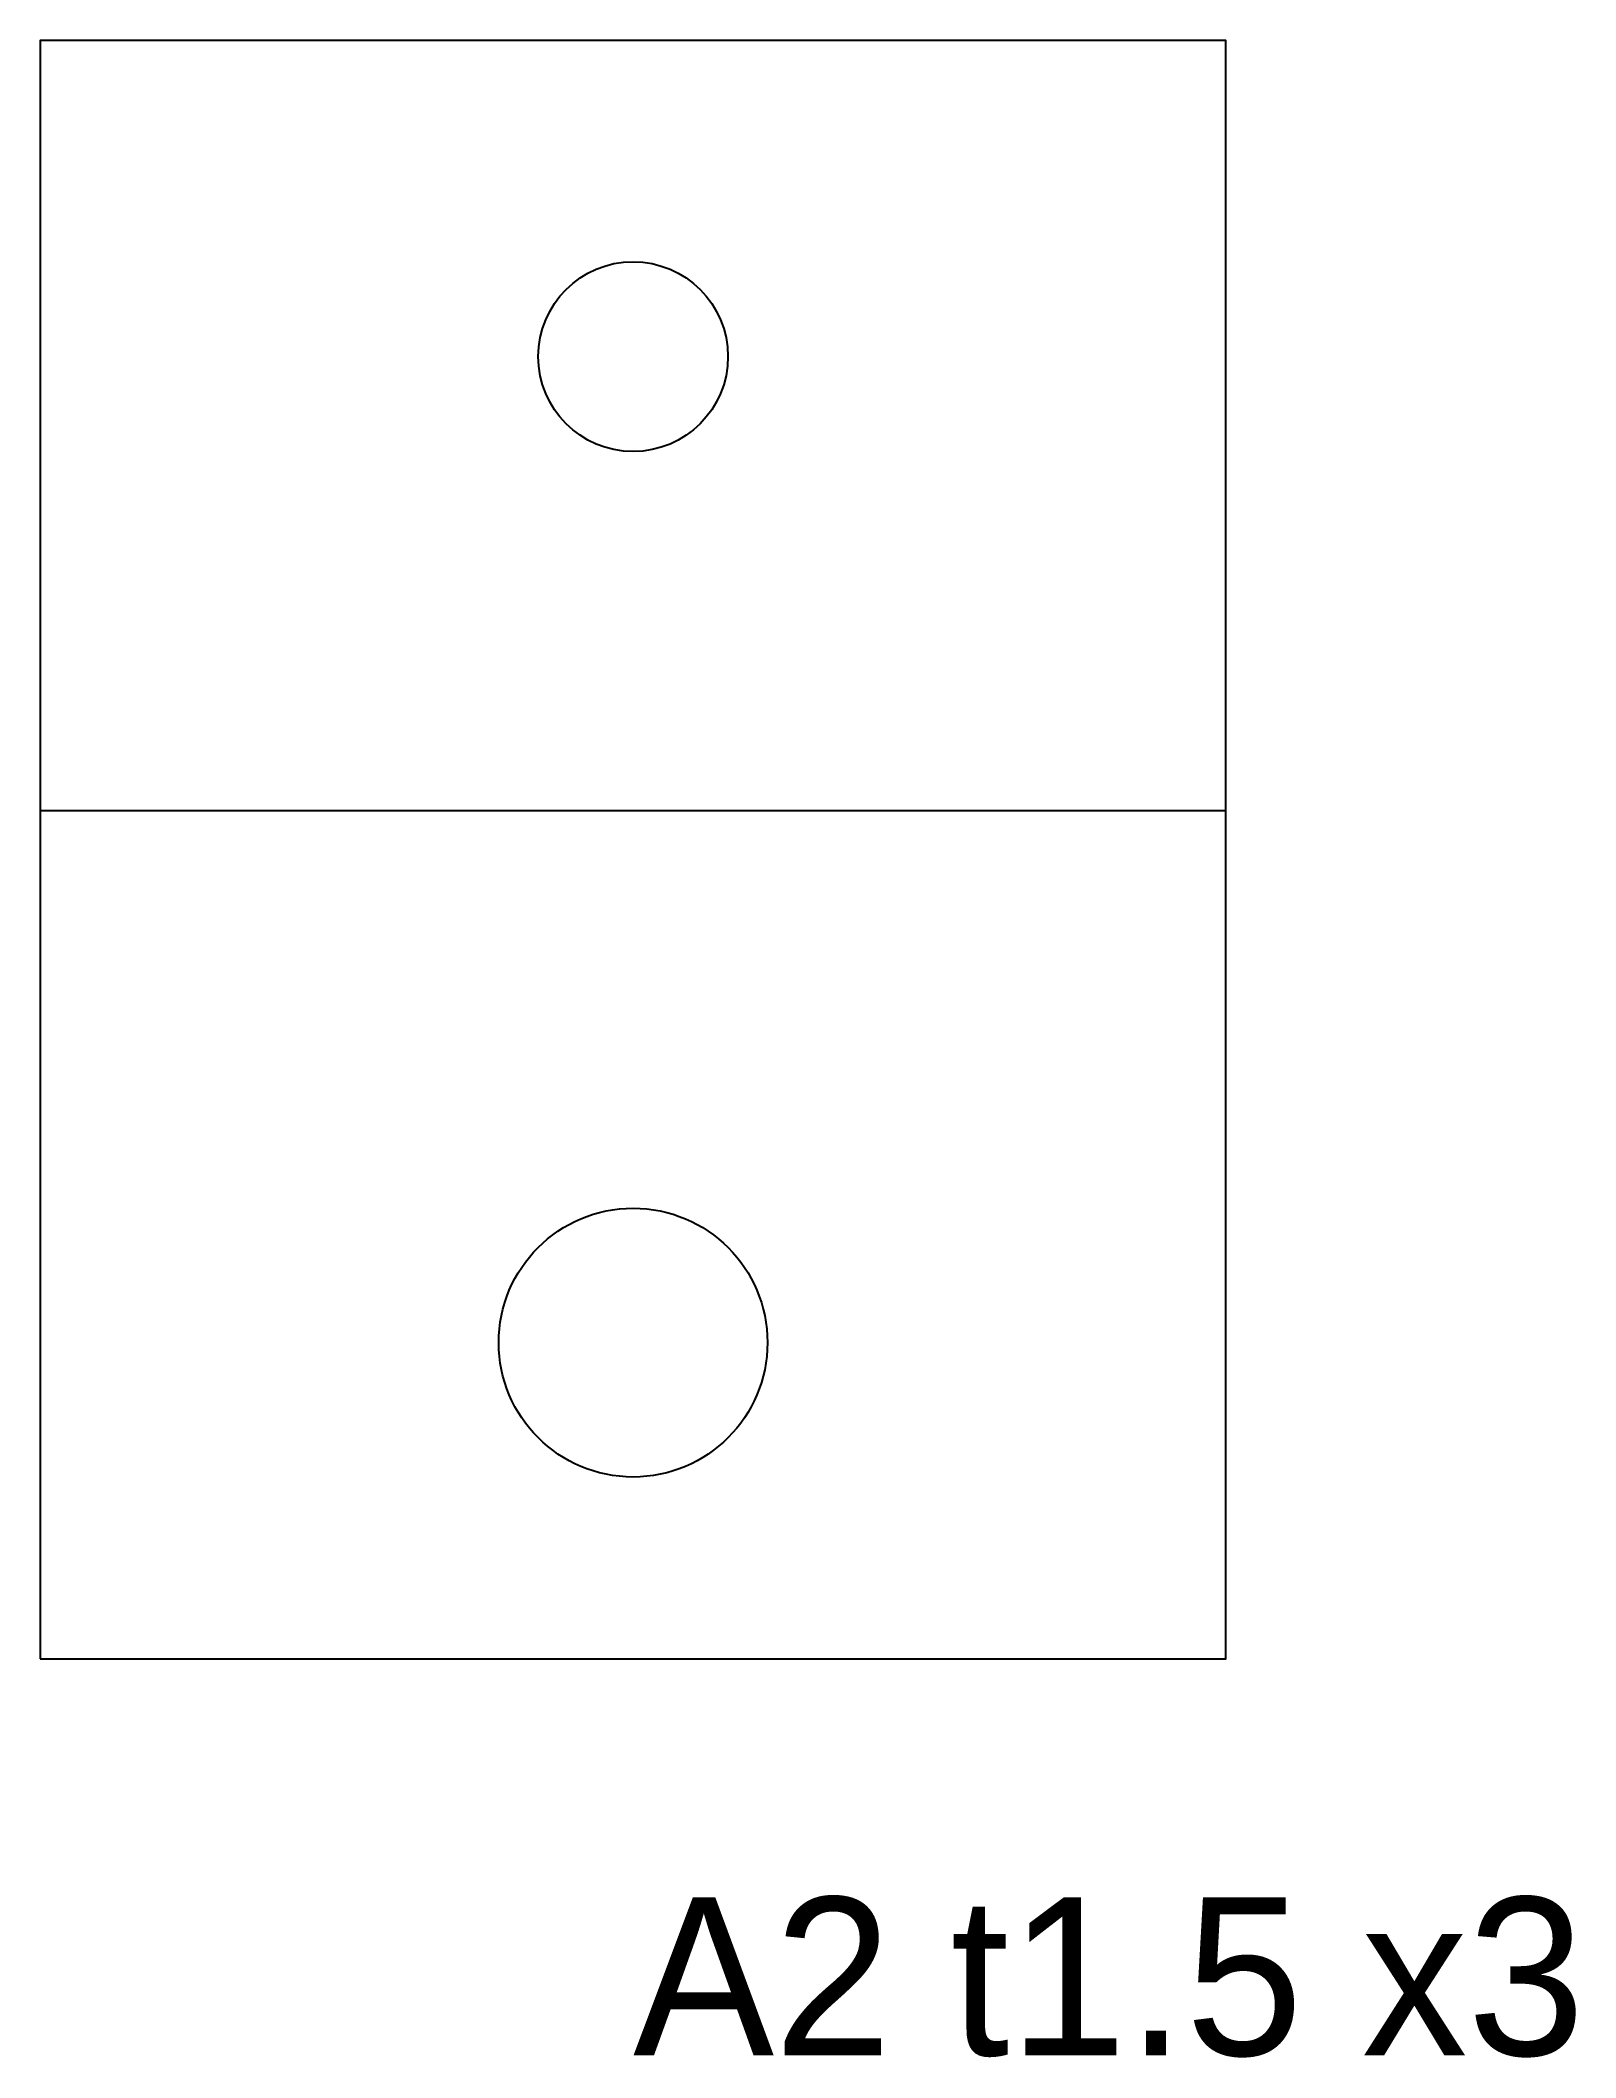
# Model space of a CAD drawing. Header units: metres. Extents: x -7.5 to 11.9, y -15.3 to 10.2.
import ezdxf

# ---------------------------------------------------------------- set-up
doc = ezdxf.new("R2010")
doc.units = ezdxf.units.M
for name, color, linetype in [('BEND', 7, 'Continuous'), ('CUT', 7, 'Continuous'), ('NOTES', 7, 'Continuous')]:
    doc.layers.add(name, color=color, linetype=linetype)

msp = doc.modelspace()

# ---------------------------------------------------------------- linework, layer by layer
at = {"layer": 'BEND'}
msp.add_lwpolyline([(-7.5, 0.495), (7.5, 0.495)], dxfattribs=at)
at = {"layer": 'CUT'}
msp.add_lwpolyline([(-7.5, -10.235), (7.5, -10.235), (7.5, 10.235), (-7.5, 10.235), (-7.5, -10.235)], dxfattribs=at)
for centre, radius in [((0, 6.235), 1.2), ((0, -6.235), 1.7)]:
    msp.add_circle(centre, radius, dxfattribs=at)

# ---------------------------------------------------------------- texts
at = {"layer": 'NOTES'}
msp.add_text('A2 t1.5 x3', height=2, dxfattribs=at).set_placement((0, -15.25))

doc.saveas('drawing.dxf')
